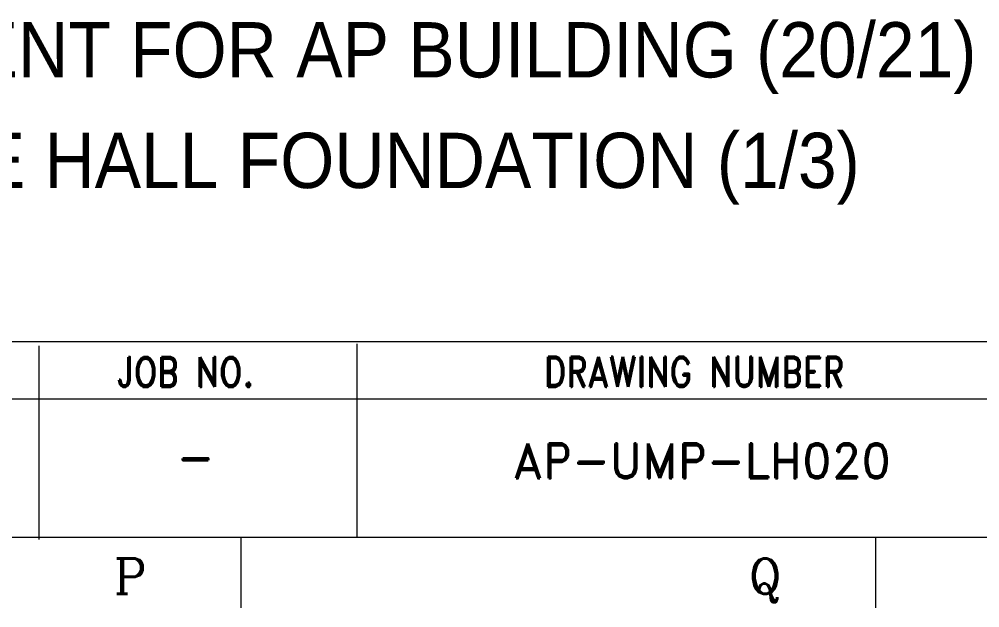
# Model space of a CAD drawing. Header units: millimetres. Extents: x 63700 to 182600, y -289551 to -205451.
# Drawn here: x 115726 to 120637, y -246981 to -243972 of the extents above; entities that cross this region are included whole.
import ezdxf
from ezdxf.enums import TextEntityAlignment as Align

# ---------------------------------------------------------------- set-up
doc = ezdxf.new("R2010")
doc.units = ezdxf.units.MM
doc.header["$LTSCALE"] = 50
doc.layers.add('1', color=7, linetype='Continuous')
doc.layers.add('TAN-TIT', color=30, linetype='Continuous', lineweight=0)
doc.styles.add('COM', font='COMPLEX', dxfattribs={"height": 5})
doc.styles.add('KIM3', font='ROMAND.shx', dxfattribs={"width": 1.25, "height": 3})
doc.styles.add('RD', font='sanss___.ttf')
doc.styles.add('RD20', font='ROMAND.SHX', dxfattribs={"width": 0.8, "height": 2})
doc.styles.add('RD6', font='ROMAND.shx', dxfattribs={"width": 0.83, "height": 6})

# ---------------------------------------------------------------- blocks, each defined once
blk = doc.blocks.new('BORDER')
at = {"layer": 'TAN-TIT'}
for p, q in [((193237, 7521), (232823, 7521)), ((215010, 7479), (215010, 3520)), ((208506, 7436), (208506, 3477)), ((232823, 6348), (193237, 6348)), ((4977, 3520), (232823, 3520)), ((212634, 3520), (212634, 2078)), ((225613, 3520), (225613, 2078))]:
    blk.add_line(p, q, dxfattribs=at)
at = {"layer": 'TAN-TIT', "style": 'RD6', "width": 0.83}
for s, p in [('JOB NO.', (210080, 6594)), ('DRAWING NUMBER', (218836, 6599))]:
    blk.add_text(s, height=612, dxfattribs=at).set_placement(p)
at = {"layer": 'TAN-TIT', "style": 'COM'}
for s, p in [('P', (210039, 2366)), ('Q', (223017, 2366))]:
    blk.add_text(s, height=721, dxfattribs=at).set_placement(p)

msp = doc.modelspace()

# ---------------------------------------------------------------- block references
at = {"layer": '1', "xscale": 0.25, "yscale": 0.25, "zscale": 0.25}
msp.add_blockref('BORDER', (63700.3, -247500.7), dxfattribs=at)

# ---------------------------------------------------------------- texts
at = {"style": 'RD', "width": 0.9}
for s, p in [('ARRANGEMENT FOR AP BUILDING (20/21)', (113429.8, -244269.6)), ('TURBINE HALL FOUNDATION (1/3)', (114196.7, -244835.1))]:
    msp.add_text(s, height=282.759, dxfattribs=at).set_placement(p)
for s, height, style, p in [('AP-UMP-LH020', 176.724, 'KIM3', (119217.1, -246318.7)), ('-', 176.7, 'RD20', (116627.4, -246301.7)), ('-', 176.7, 'RD20', (116627.4, -246301.7))]:
    msp.add_text(s, height=height, dxfattribs=dict(style=style)).set_placement(p, align=Align.CENTER)

doc.saveas('drawing.dxf')
